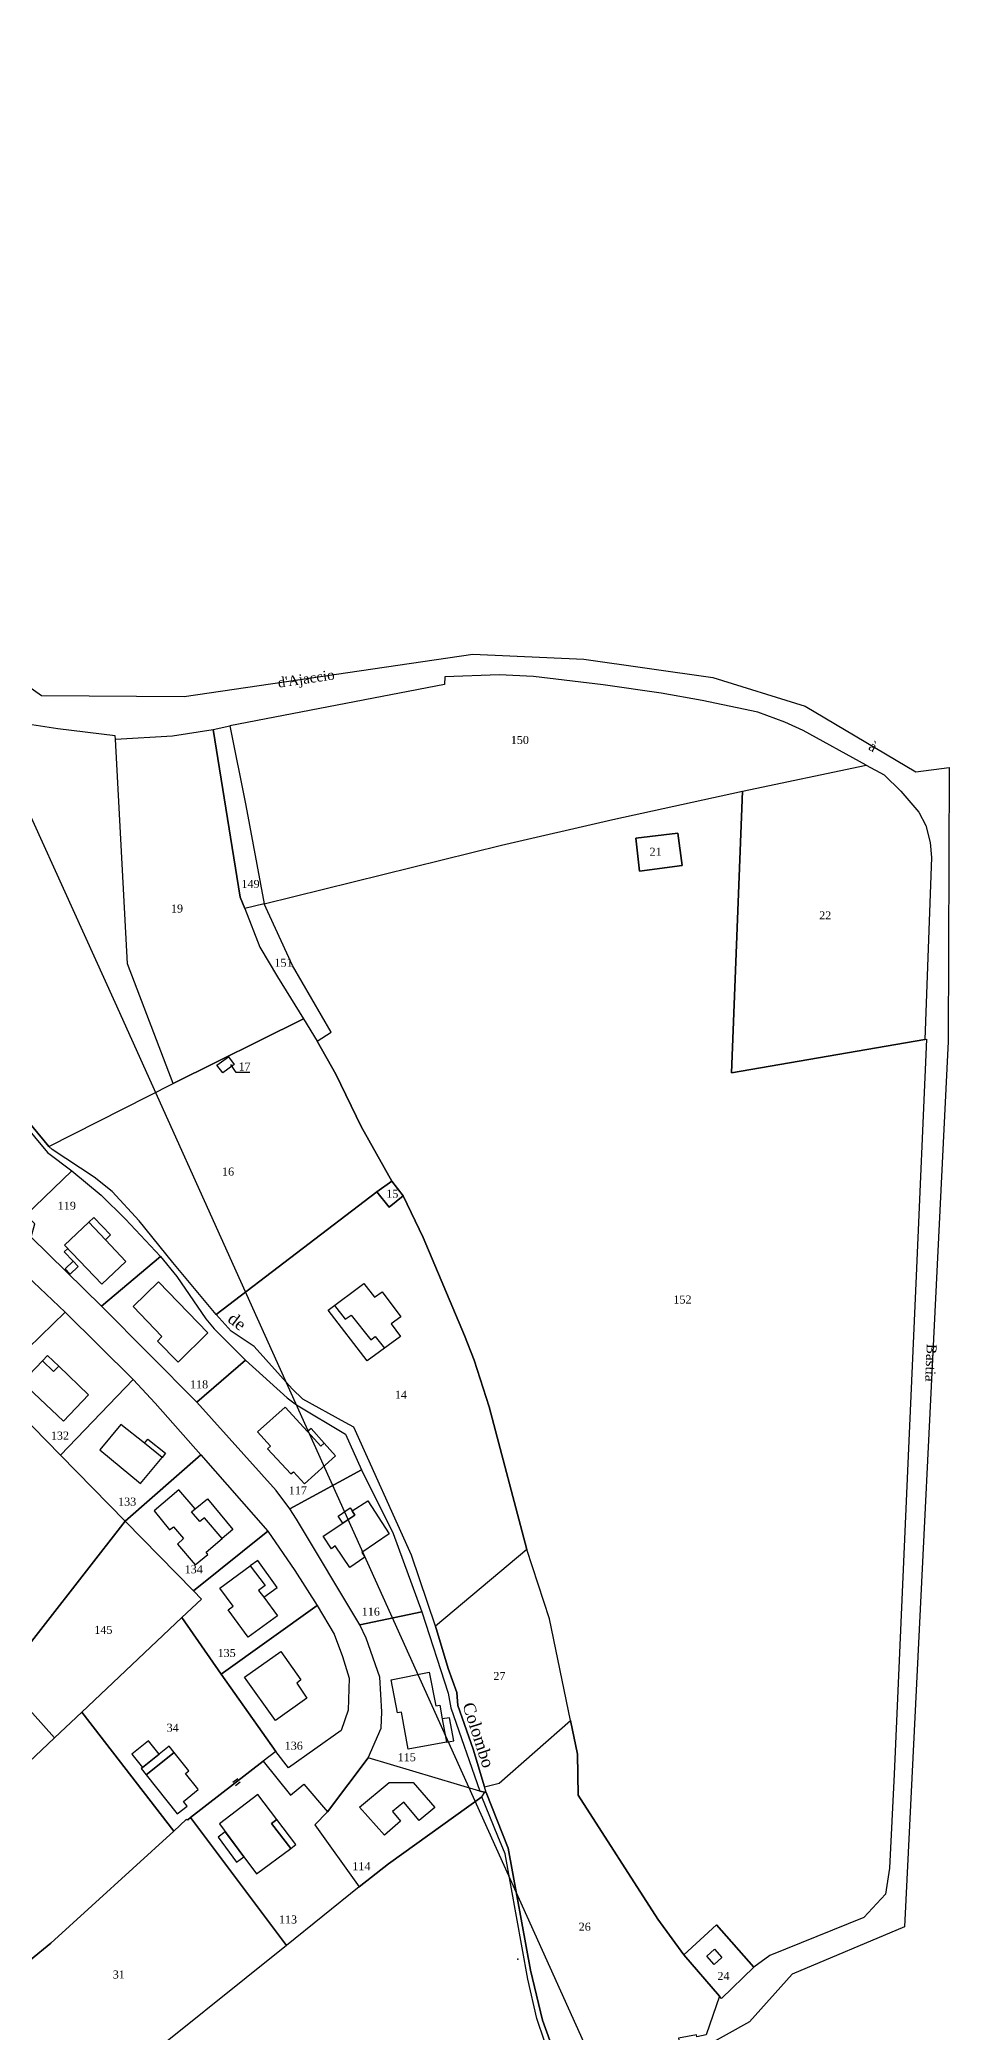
# Model space of a CAD drawing. Extents: x 1207305 to 1208120, y 6152484 to 6153235.
# Drawn here: x 1207891.7 to 1208118.8, y 6152737.3 to 6153235.2 of the extents above; entities that cross this region are included whole.
import ezdxf

# ---------------------------------------------------------------- set-up
doc = ezdxf.new("R2010")
doc.units = 0
doc.linetypes.add('CONTINU', pattern=[0])
doc.layers.get('0').update_dxf_attribs({"linetype": 'CONTINU'})
for name, color, linetype in [('1FLECHEFL', 7, 'CONTINU'), ('1LIEUDIT', 7, 'CONTINU'), ('1PARCELLE', 7, 'CONTINU'), ('1SECTION', 7, 'CONTINU'), ('1SUBDSECT', 7, 'CONTINU'), ('1TRONFLUV', 7, 'CONTINU'), ('1TROUPARCELLE', 7, 'CONTINU'), ('1ZONCOMM', 7, 'CONTINU'), ('3BATIDUR', 7, 'CONTINU'), ('3BATILEGER', 7, 'CONTINU'), ('3FISCLINE', 7, 'CONTINUOUS'), ('3FLECHEPAR', 7, 'CONTINU'), ('3GAZODUC', 7, 'CONTINU'), ('3MURMI', 7, 'CONTINU'), ('3PARCELLETEX', 7, 'CONTINU'), ('3TRONFLUVTEX', 7, 'CONTINU'), ('3ZONCOMMTEX', 7, 'CONTINU')]:
    doc.layers.add(name, color=color, linetype=linetype)
doc.styles.get("Standard").update_dxf_attribs({"font": 'Times New Roman'})

# ---------------------------------------------------------------- blocks, each defined once
blk = doc.blocks.new('MURMI')
for p, q in [((-0.75, 0.5), (0.75, 0.5)), ((-0.75, -0.5), (0.75, -0.5))]:
    blk.add_line(p, q)
blk = doc.blocks.new('FLECHRU1')
blk.add_point((0, 0))

msp = doc.modelspace()

# ---------------------------------------------------------------- linework, layer by layer
at = {"layer": '1LIEUDIT'}
msp.add_lwpolyline([(1207878.24, 6153081.04), (1207892.07, 6153071.29), (1207927.74, 6153071.06), (1207999.79, 6153081.63), (1208027.53, 6153080.37), (1208059.73, 6153075.78), (1208082.8, 6153068.65), (1208110.5, 6153052.24), (1208118.78, 6153053.29), (1208118.57, 6152984.8), (1208107.63, 6152763.56), (1208079.58, 6152751.73), (1208068.94, 6152739.84), (1208056.51, 6152732.9)], dxfattribs=at)
at = {"layer": '1PARCELLE'}
for points in [[(1207939.07, 6153063.7), (1207943.13, 6153043.83), (1207947.65, 6153019.21), (1208007, 6153033.9), (1208034.8, 6153040.32), (1208067.17, 6153047.39), (1208098.04, 6153053.91), (1208082.29, 6153062.53), (1208077.74, 6153064.68), (1208070.96, 6153067.18), (1208057.05, 6153070.08), (1208046.85, 6153071.91), (1208032.4, 6153074), (1208015, 6153076.02), (1208006.37, 6153076.49), (1207992.78, 6153075.97), (1207992.72, 6153074.08), (1207939.07, 6153063.7)], [(1207924.97, 6152974.34), (1207913.51, 6153004.28), (1207910.56, 6153060.36), (1207910.47, 6153061.26), (1207896.12, 6153062.95), (1207889.62, 6153063.97), (1207879.78, 6153067.78), (1207875.18, 6153051.46), (1207871.48, 6153036.74), (1207868.06, 6153020.34), (1207866.75, 6153011.67), (1207867.27, 6152996.12), (1207868.04, 6152991.38), (1207869.55, 6152988.57), (1207879.34, 6152976.15), (1207893.93, 6152958.56), (1207924.97, 6152974.34)], [(1207934.93, 6153062.85), (1207939.07, 6153063.7), (1207943.13, 6153043.83), (1207947.65, 6153019.21), (1207942.83, 6153018.05), (1207941.7, 6153020.92), (1207934.93, 6153062.85)], [(1207934.93, 6153062.85), (1207941.7, 6153020.92), (1207942.83, 6153018.05), (1207946.58, 6153008.39), (1207951.04, 6153001), (1207957.5, 6152990.51), (1207924.97, 6152974.34), (1207913.51, 6153004.28), (1207910.56, 6153060.36), (1207924.82, 6153061.22), (1207934.93, 6153062.85)], [(1208098.04, 6153053.91), (1208102.58, 6153051.46), (1208106.69, 6153047.37), (1208111.22, 6153042.16), (1208112.99, 6153038.78), (1208114.03, 6153034.59), (1208114.34, 6153030.79), (1208112.71, 6152985.38), (1208064.39, 6152977.04), (1208067.17, 6153047.39), (1208098.04, 6153053.91)], [(1208060.65, 6152764.11), (1208052.49, 6152756.56), (1208046.05, 6152765.51), (1208026.12, 6152796.47), (1208025.97, 6152806.76), (1208024.18, 6152815.17), (1208018.99, 6152840.59), (1208013.3, 6152857.92), (1208003.85, 6152893.57), (1208000.14, 6152905.22), (1207997.73, 6152911.39), (1207987.37, 6152935.83), (1207982.37, 6152946.27), (1207979.58, 6152949.91), (1207971.88, 6152963.62), (1207965.56, 6152976.66), (1207960.91, 6152984.92), (1207964.44, 6152987.18), (1207954.75, 6153003.83), (1207947.65, 6153019.21), (1208007, 6153033.9), (1208034.8, 6153040.32), (1208067.17, 6153047.39), (1208064.39, 6152977.04), (1208112.71, 6152985.38), (1208113.12, 6152985.41), (1208110.52, 6152926.26), (1208108.39, 6152877.58), (1208105.06, 6152801.78), (1208103.88, 6152778.22), (1208102.86, 6152771.74), (1208097.45, 6152765.95), (1208073.97, 6152756.46), (1208070.02, 6152753.5), (1208060.65, 6152764.11)], [(1208051.03, 6153036.93), (1208040.5, 6153035.62), (1208041.47, 6153027.44), (1208052.1, 6153028.83), (1208051.03, 6153036.93)], [(1207947.65, 6153019.21), (1207942.83, 6153018.05), (1207946.58, 6153008.39), (1207951.04, 6153001), (1207957.5, 6152990.51), (1207960.91, 6152984.92), (1207964.44, 6152987.18), (1207954.75, 6153003.83), (1207947.65, 6153019.21)], [(1207912.95, 6152864.94), (1207896.85, 6152881.48), (1207879.37, 6152899.22), (1207861.76, 6152917.32), (1207844.37, 6152935.1), (1207827.84, 6152951.89), (1207811.35, 6152967.81), (1207795.15, 6152982.95), (1207792.76, 6152985.59), (1207790.13, 6152988.67), (1207749.92, 6152973.49), (1207752, 6152970.29), (1207779.74, 6152930.34), (1207782.27, 6152927.31), (1207790.52, 6152918.52), (1207781.87, 6152907.69), (1207814.53, 6152884.06), (1207837.77, 6152866.13), (1207857.66, 6152849.61), (1207868.88, 6152840.32), (1207875.05, 6152833.47), (1207882.26, 6152825.47), (1207912.95, 6152864.94)], [(1207924.84, 6152929.63), (1207916.48, 6152940.03), (1207909.74, 6152947.38), (1207905.18, 6152950.93), (1207894.69, 6152957.86), (1207893.93, 6152958.56), (1207924.97, 6152974.34), (1207957.5, 6152990.51), (1207960.91, 6152984.92), (1207965.56, 6152976.66), (1207971.88, 6152963.62), (1207979.58, 6152949.91), (1207975.86, 6152947.23), (1207935.69, 6152916.64), (1207924.84, 6152929.63)], [(1207937.36, 6152977), (1207935.85, 6152978.95), (1207938.76, 6152981.01), (1207940.15, 6152979.08), (1207937.36, 6152977)], [(1207888.13, 6152941.44), (1207885.44, 6152944.12), (1207882.34, 6152943.8), (1207860.59, 6152965.35), (1207876.42, 6152977.66), (1207893.54, 6152957.06), (1207899.63, 6152952.5), (1207888.13, 6152941.44)], [(1207907.04, 6152918.72), (1207889.47, 6152935.91), (1207890.36, 6152939.24), (1207888.13, 6152941.44), (1207899.63, 6152952.5), (1207907.01, 6152946.4), (1207913.04, 6152940.43), (1207921.78, 6152931.1), (1207907.04, 6152918.72)], [(1207979.58, 6152949.91), (1207982.37, 6152946.27), (1207978.94, 6152943.47), (1207975.86, 6152947.23), (1207979.58, 6152949.91)], [(1207982.37, 6152946.27), (1207987.37, 6152935.83), (1207997.73, 6152911.39), (1208000.14, 6152905.22), (1208003.85, 6152893.57), (1208013.3, 6152857.92), (1207990.46, 6152838.73), (1207984.51, 6152856.45), (1207970.05, 6152888.5), (1207967.89, 6152889.63), (1207957.35, 6152895.43), (1207954.69, 6152898.03), (1207945.22, 6152908.61), (1207939.45, 6152912.48), (1207935.69, 6152916.64), (1207975.86, 6152947.23), (1207978.94, 6152943.47), (1207982.37, 6152946.27)], [(1207878.79, 6152933.22), (1207880.16, 6152931.9), (1207880.99, 6152931.11), (1207885.29, 6152929.22), (1207897.99, 6152917.18), (1207879.37, 6152899.22), (1207861.76, 6152917.32), (1207865.4, 6152920.72), (1207869.95, 6152924.97), (1207877.19, 6152931.72), (1207878.79, 6152933.22)], [(1207930.85, 6152894.72), (1207907.04, 6152918.72), (1207921.78, 6152931.1), (1207925.83, 6152926.08), (1207933.11, 6152915.52), (1207935.17, 6152913.01), (1207943.03, 6152905.24), (1207930.85, 6152894.72)], [(1207897.99, 6152917.18), (1207914.96, 6152900.41), (1207896.85, 6152881.48), (1207879.37, 6152899.22), (1207897.99, 6152917.18)], [(1207954.07, 6152868.05), (1207950.7, 6152872.63), (1207930.85, 6152894.72), (1207943.03, 6152905.24), (1207953.43, 6152895.76), (1207955.79, 6152894.01), (1207967.98, 6152886.67), (1207971.97, 6152877.78), (1207954.07, 6152868.05)], [(1207914.96, 6152900.41), (1207920.42, 6152894.46), (1207931.89, 6152881.53), (1207912.95, 6152864.94), (1207896.85, 6152881.48), (1207914.96, 6152900.41)], [(1207931.89, 6152881.53), (1207948.62, 6152862.47), (1207930.02, 6152847.52), (1207912.95, 6152864.94), (1207931.89, 6152881.53)], [(1207971.59, 6152839.03), (1207955.76, 6152865.43), (1207954.07, 6152868.05), (1207971.97, 6152877.78), (1207979.94, 6152861.86), (1207987.06, 6152842.32), (1207971.59, 6152839.03)], [(1207895.32, 6152810.79), (1207902.17, 6152817.27), (1207927.1, 6152840.91), (1207932, 6152845.5), (1207930.02, 6152847.52), (1207912.95, 6152864.94), (1207882.26, 6152825.47), (1207895.32, 6152810.79)], [(1207948.62, 6152862.47), (1207955.34, 6152852.61), (1207960.94, 6152843.89), (1207936.96, 6152826.77), (1207927.1, 6152840.91), (1207932, 6152845.5), (1207930.02, 6152847.52), (1207948.62, 6152862.47)], [(1208024.18, 6152815.17), (1208018.99, 6152840.59), (1208013.3, 6152857.92), (1207990.46, 6152838.73), (1207993.63, 6152828.12), (1207995.78, 6152822.14), (1207996.07, 6152818.9), (1207999.89, 6152808.01), (1208002.7, 6152798.58), (1208006.42, 6152799.47), (1208024.18, 6152815.17)], [(1207950.63, 6152807.4), (1207947.47, 6152804.95), (1207929.26, 6152790.88), (1207928.58, 6152790.34), (1207928.23, 6152790.42), (1207925.09, 6152787.53), (1207902.17, 6152817.27), (1207927.1, 6152840.91), (1207936.96, 6152826.77), (1207950.63, 6152807.4)], [(1207960.94, 6152843.89), (1207965.13, 6152836.7), (1207967.27, 6152831.15), (1207968.9, 6152825.76), (1207968.69, 6152817.76), (1207966.92, 6152812.69), (1207953.76, 6152803.33), (1207950.63, 6152807.4), (1207936.96, 6152826.77), (1207960.94, 6152843.89)], [(1208001.54, 6152797.53), (1207973.63, 6152805.81), (1207976.94, 6152813.26), (1207977.07, 6152817.31), (1207976.59, 6152826.02), (1207973.2, 6152835.7), (1207971.59, 6152839.03), (1207987.06, 6152842.32), (1207993.65, 6152822.01), (1207994.33, 6152818.32), (1208001.54, 6152797.53)], [(1207925.09, 6152787.53), (1207894.36, 6152759.55), (1207873.96, 6152742.81), (1207870.68, 6152747.98), (1207866.19, 6152753.6), (1207852.69, 6152770.53), (1207867.56, 6152784.57), (1207869.4, 6152782.58), (1207871.36, 6152784.43), (1207869.57, 6152786.47), (1207895.32, 6152810.79), (1207902.17, 6152817.27), (1207925.09, 6152787.53)], [(1208024.18, 6152815.17), (1208025.97, 6152806.76), (1208026.12, 6152796.47), (1208046.05, 6152765.51), (1208052.49, 6152756.56), (1208061.39, 6152746.3), (1208058.11, 6152736.62), (1208055.78, 6152736.1), (1208055.71, 6152736.61), (1208051.2, 6152735.75), (1208051.93, 6152731.88), (1208043.15, 6152729.27), (1208031.35, 6152726.24), (1208023, 6152724.12), (1208017.19, 6152740.25), (1208014.24, 6152752.76), (1208008.62, 6152783.24), (1208003.16, 6152797.14), (1208002.7, 6152798.58), (1208006.42, 6152799.47), (1208024.18, 6152815.17)], [(1207971.39, 6152773.58), (1207953.3, 6152758.9), (1207929.26, 6152790.88), (1207947.47, 6152804.95), (1207954.27, 6152796.5), (1207957.56, 6152799.26), (1207963.51, 6152792.32), (1207960.38, 6152789.12), (1207971.39, 6152773.58)], [(1207971.39, 6152773.58), (1207978.75, 6152779.31), (1208002.06, 6152796.09), (1208002.82, 6152797.22), (1208001.54, 6152797.53), (1207973.63, 6152805.81), (1207963.51, 6152792.32), (1207960.38, 6152789.12), (1207971.39, 6152773.58)], [(1207971.39, 6152773.58), (1207953.3, 6152758.9), (1207912.54, 6152726.23), (1207916.32, 6152716.48), (1207926.28, 6152705.14), (1207923.66, 6152692.2), (1207925.07, 6152687.29), (1207946.2, 6152669.51), (1207960.63, 6152681.76), (1207992.75, 6152705.47), (1208008.4, 6152716.54), (1208021.51, 6152723.7), (1208015.82, 6152740.68), (1208013.56, 6152750.52), (1208007.88, 6152781.81), (1208006.09, 6152786.24), (1208002.06, 6152796.09), (1207978.75, 6152779.31), (1207971.39, 6152773.58)], [(1207953.3, 6152758.9), (1207912.54, 6152726.23), (1207895.55, 6152712.5), (1207886.77, 6152719.37), (1207884.63, 6152721.68), (1207883.37, 6152724.03), (1207875.33, 6152740.22), (1207873.96, 6152742.81), (1207894.36, 6152759.55), (1207925.09, 6152787.53), (1207928.23, 6152790.42), (1207928.58, 6152790.34), (1207929.26, 6152790.88), (1207953.3, 6152758.9)], [(1208052.49, 6152756.56), (1208060.65, 6152764.11), (1208070.02, 6152753.5), (1208061.94, 6152745.69), (1208061.39, 6152746.3), (1208052.49, 6152756.56)]]:
    msp.add_lwpolyline(points, close=True, dxfattribs=at)
for points in [[(1207885.29, 6152929.22), (1207897.99, 6152917.18), (1207914.96, 6152900.41), (1207920.42, 6152894.46), (1207931.89, 6152881.53), (1207948.62, 6152862.47), (1207955.34, 6152852.61), (1207960.94, 6152843.89), (1207965.13, 6152836.7), (1207967.27, 6152831.15), (1207968.9, 6152825.76), (1207968.69, 6152817.76), (1207966.92, 6152812.69), (1207953.76, 6152803.33), (1207950.63, 6152807.4), (1207947.47, 6152804.95), (1207954.27, 6152796.5), (1207957.56, 6152799.26), (1207963.51, 6152792.32), (1207963.51, 6152792.32), (1207973.63, 6152805.81), (1207976.94, 6152813.26), (1207977.07, 6152817.31), (1207976.59, 6152826.02), (1207973.2, 6152835.7), (1207971.59, 6152839.03), (1207955.76, 6152865.43), (1207954.07, 6152868.05), (1207950.7, 6152872.63), (1207930.85, 6152894.72), (1207907.04, 6152918.72), (1207889.47, 6152935.91)], [(1207882.26, 6152825.47), (1207895.32, 6152810.79), (1207869.57, 6152786.47)]]:
    msp.add_lwpolyline(points, dxfattribs=at)
at = {"layer": '1SECTION'}
msp.add_lwpolyline([(1207562.71, 6153227.98), (1207633.79, 6153233.28), (1207654.48, 6153234.2), (1207676.51, 6153235.16), (1207703.09, 6153230.14), (1207723.94, 6153221.54), (1207775.81, 6153196.44), (1207878.24, 6153081.04), (1207892.07, 6153071.29), (1207927.74, 6153071.06), (1207999.79, 6153081.63), (1208027.53, 6153080.37), (1208059.73, 6153075.78), (1208082.8, 6153068.65), (1208110.5, 6153052.24), (1208118.78, 6153053.29), (1208118.57, 6152984.8), (1208107.63, 6152763.56), (1208079.58, 6152751.73), (1208068.94, 6152739.84), (1208056.51, 6152732.9)], dxfattribs=at)
at = {"layer": '1SUBDSECT'}
msp.add_lwpolyline([(1207562.71, 6153227.98), (1207633.79, 6153233.28), (1207654.48, 6153234.2), (1207676.51, 6153235.16), (1207703.09, 6153230.14), (1207723.94, 6153221.54), (1207775.81, 6153196.44), (1207878.24, 6153081.04), (1207892.07, 6153071.29), (1207927.74, 6153071.06), (1207999.79, 6153081.63), (1208027.53, 6153080.37), (1208059.73, 6153075.78), (1208082.8, 6153068.65), (1208110.5, 6153052.24), (1208118.78, 6153053.29), (1208118.57, 6152984.8), (1208107.63, 6152763.56), (1208079.58, 6152751.73), (1208068.94, 6152739.84), (1208056.51, 6152732.9)], dxfattribs=at)
at = {"layer": '1TRONFLUV'}
msp.add_lwpolyline([(1207876.42, 6152977.66), (1207893.54, 6152957.06), (1207899.63, 6152952.5), (1207907.01, 6152946.4), (1207913.04, 6152940.43), (1207921.78, 6152931.1), (1207925.83, 6152926.08), (1207933.11, 6152915.52), (1207935.17, 6152913.01), (1207943.03, 6152905.24), (1207953.43, 6152895.76), (1207955.79, 6152894.01), (1207967.98, 6152886.67), (1207971.97, 6152877.78), (1207979.94, 6152861.86), (1207987.06, 6152842.32), (1207993.65, 6152822.01), (1207994.33, 6152818.32), (1208001.54, 6152797.53), (1208002.82, 6152797.22), (1208003.16, 6152797.14), (1208002.7, 6152798.58), (1207999.89, 6152808.01), (1207996.07, 6152818.9), (1207995.78, 6152822.14), (1207993.63, 6152828.12), (1207990.46, 6152838.73), (1207984.51, 6152856.45), (1207970.05, 6152888.5), (1207967.89, 6152889.63), (1207957.35, 6152895.43), (1207954.69, 6152898.03), (1207945.22, 6152908.61), (1207939.45, 6152912.48), (1207935.69, 6152916.64), (1207924.84, 6152929.63), (1207916.48, 6152940.03), (1207909.74, 6152947.38), (1207905.18, 6152950.93), (1207894.69, 6152957.86), (1207893.93, 6152958.56), (1207879.34, 6152976.15)], dxfattribs=at)
msp.add_lwpolyline([(1208002.06, 6152796.09), (1208002.82, 6152797.22), (1208003.16, 6152797.14), (1208008.62, 6152783.24), (1208014.24, 6152752.76), (1208017.19, 6152740.25), (1208023, 6152724.12), (1208021.51, 6152723.7), (1208015.82, 6152740.68), (1208013.56, 6152750.52), (1208007.88, 6152781.81), (1208006.09, 6152786.24), (1208002.06, 6152796.09)], close=True, dxfattribs=at)
at = {"layer": '1TROUPARCELLE'}
for points in [[(1208040.5, 6153035.62), (1208051.03, 6153036.93), (1208052.1, 6153028.83), (1208041.47, 6153027.44), (1208040.5, 6153035.62)], [(1207935.85, 6152978.95), (1207938.76, 6152981.01), (1207940.15, 6152979.08), (1207937.36, 6152977), (1207935.85, 6152978.95)]]:
    msp.add_lwpolyline(points, close=True, dxfattribs=at)
at = {"layer": '1ZONCOMM'}
msp.add_lwpolyline([(1207562.71, 6153227.98), (1207633.79, 6153233.28), (1207654.48, 6153234.2), (1207676.51, 6153235.16), (1207703.09, 6153230.14), (1207723.94, 6153221.54), (1207775.81, 6153196.44), (1207878.24, 6153081.04), (1207892.07, 6153071.29), (1207927.74, 6153071.06), (1207999.79, 6153081.63), (1208027.53, 6153080.37), (1208059.73, 6153075.78), (1208082.8, 6153068.65), (1208110.5, 6153052.24), (1208118.78, 6153053.29), (1208118.57, 6152984.8), (1208107.63, 6152763.56), (1208079.58, 6152751.73), (1208068.94, 6152739.84)], dxfattribs=at)
msp.add_lwpolyline([(1207562.71, 6153227.98), (1207633.79, 6153233.28), (1207654.48, 6153234.2), (1207676.51, 6153235.16), (1207703.09, 6153230.14), (1207723.94, 6153221.54), (1207775.81, 6153196.44), (1207878.24, 6153081.04), (1207892.07, 6153071.29), (1207927.74, 6153071.06), (1207999.79, 6153081.63), (1208027.53, 6153080.37), (1208059.73, 6153075.78), (1208082.8, 6153068.65), (1208110.5, 6153052.24), (1208118.78, 6153053.29), (1208118.57, 6152984.8), (1208107.63, 6152763.56), (1208079.58, 6152751.73), (1208068.94, 6152739.84)], dxfattribs=at)
msp.add_lwpolyline([(1207562.71, 6153227.98), (1207633.79, 6153233.28), (1207654.48, 6153234.2), (1207676.51, 6153235.16), (1207703.09, 6153230.14), (1207723.94, 6153221.54), (1207775.81, 6153196.44), (1207878.24, 6153081.04), (1207892.07, 6153071.29), (1207927.74, 6153071.06), (1207999.79, 6153081.63), (1208027.53, 6153080.37), (1208059.73, 6153075.78), (1208082.8, 6153068.65), (1208110.5, 6153052.24), (1208118.78, 6153053.29), (1208118.57, 6152984.8), (1208107.63, 6152763.56), (1208079.58, 6152751.73), (1208068.94, 6152739.84)], dxfattribs=at)
msp.add_lwpolyline([(1207562.71, 6153227.98), (1207633.79, 6153233.28), (1207654.48, 6153234.2), (1207676.51, 6153235.16), (1207703.09, 6153230.14), (1207723.94, 6153221.54), (1207775.81, 6153196.44), (1207878.24, 6153081.04), (1207892.07, 6153071.29), (1207927.74, 6153071.06), (1207999.79, 6153081.63), (1208027.53, 6153080.37), (1208059.73, 6153075.78), (1208082.8, 6153068.65), (1208110.5, 6153052.24), (1208118.78, 6153053.29), (1208118.57, 6152984.8), (1208107.63, 6152763.56), (1208079.58, 6152751.73), (1208068.94, 6152739.84)], dxfattribs=at)
msp.add_lwpolyline([(1207562.71, 6153227.98), (1207633.79, 6153233.28), (1207654.48, 6153234.2), (1207676.51, 6153235.16), (1207703.09, 6153230.14), (1207723.94, 6153221.54), (1207775.81, 6153196.44), (1207878.24, 6153081.04), (1207892.07, 6153071.29), (1207927.74, 6153071.06), (1207999.79, 6153081.63), (1208027.53, 6153080.37), (1208059.73, 6153075.78), (1208082.8, 6153068.65), (1208110.5, 6153052.24), (1208118.78, 6153053.29), (1208118.57, 6152984.8), (1208107.63, 6152763.56), (1208079.58, 6152751.73), (1208068.94, 6152739.84)], dxfattribs=at)
msp.add_lwpolyline([(1207562.71, 6153227.98), (1207633.79, 6153233.28), (1207654.48, 6153234.2), (1207676.51, 6153235.16), (1207703.09, 6153230.14), (1207723.94, 6153221.54), (1207775.81, 6153196.44), (1207878.24, 6153081.04), (1207892.07, 6153071.29), (1207927.74, 6153071.06), (1207999.79, 6153081.63), (1208027.53, 6153080.37), (1208059.73, 6153075.78), (1208082.8, 6153068.65), (1208110.5, 6153052.24), (1208118.78, 6153053.29), (1208118.57, 6152984.8), (1208107.63, 6152763.56), (1208079.58, 6152751.73), (1208068.94, 6152739.84)], dxfattribs=at)
at = {"layer": '3BATIDUR'}
for points in [[(1208040.5, 6153035.62), (1208041.47, 6153027.44), (1208052.1, 6153028.83), (1208051.03, 6153036.93), (1208040.5, 6153035.62)], [(1207935.85, 6152978.95), (1207938.76, 6152981.01), (1207940.15, 6152979.08), (1207937.36, 6152977), (1207935.85, 6152978.95)], [(1207975.86, 6152947.23), (1207979.58, 6152949.91), (1207982.37, 6152946.27), (1207978.94, 6152943.47), (1207975.86, 6152947.23)], [(1207908.01, 6152935.28), (1207913.12, 6152929.82), (1207907.15, 6152924.18), (1207897.84, 6152933.97), (1207903.89, 6152939.67), (1207908.01, 6152935.28)], [(1207915, 6152918.64), (1207921.32, 6152924.79), (1207933.62, 6152912.02), (1207926.2, 6152904.72), (1207921.01, 6152909.97), (1207922.16, 6152911.12), (1207915, 6152918.64)], [(1207963.64, 6152917.66), (1207972.59, 6152924.38), (1207975.22, 6152920.98), (1207977.2, 6152922.31), (1207981.8, 6152916.04), (1207979.4, 6152914.26), (1207981.71, 6152911.14), (1207973.4, 6152905.02), (1207963.64, 6152917.66)], [(1207896.36, 6152903.72), (1207903.83, 6152896.58), (1207897.52, 6152889.95), (1207887.26, 6152899.71), (1207892.28, 6152905.06), (1207895.08, 6152902.34), (1207896.36, 6152903.72)], [(1207917.76, 6152884.47), (1207911.89, 6152889.14), (1207906.61, 6152882.82), (1207916.79, 6152874.42), (1207922.23, 6152880.91), (1207917.76, 6152884.47)], [(1207958.51, 6152887.34), (1207952.94, 6152893.46), (1207946.03, 6152887.28), (1207949.24, 6152883.71), (1207948.55, 6152883.01), (1207954.33, 6152876.77), (1207955.02, 6152877.33), (1207957.8, 6152874.34), (1207965.51, 6152881.33), (1207962.68, 6152884.47), (1207961.81, 6152883.71), (1207958.51, 6152887.34)], [(1207937.19, 6152860.62), (1207932.82, 6152865.84), (1207931.65, 6152864.87), (1207929.52, 6152867.29), (1207930.48, 6152868.08), (1207926.41, 6152872.84), (1207920.18, 6152867.57), (1207924.05, 6152862.8), (1207925.03, 6152863.59), (1207927.55, 6152860.64), (1207926.01, 6152859.18), (1207930.41, 6152854.04), (1207933.61, 6152856.66), (1207933.22, 6152857.25), (1207937.19, 6152860.62)], [(1207967.36, 6152864.48), (1207970.36, 6152866.48), (1207969.66, 6152867.55), (1207973.62, 6152870.01), (1207978.91, 6152861.8), (1207972.1, 6152857.15), (1207972.81, 6152855.96), (1207969.07, 6152853.43), (1207965.45, 6152858.77), (1207964.48, 6152858.08), (1207962.45, 6152861.21), (1207967.36, 6152864.48)], [(1207947.59, 6152845.95), (1207951.02, 6152841.35), (1207943.71, 6152835.95), (1207938.68, 6152842.82), (1207939.95, 6152843.76), (1207936.6, 6152848.25), (1207944.22, 6152853.78), (1207947.91, 6152848.92), (1207946.31, 6152847.67), (1207947.59, 6152845.95)], [(1207942.73, 6152825.97), (1207951.86, 6152832.37), (1207956.86, 6152825.33), (1207955.86, 6152824.46), (1207958.33, 6152820.77), (1207950.53, 6152815.15), (1207942.73, 6152825.97)], [(1207993.25, 6152809.73), (1207983.65, 6152808.03), (1207981.95, 6152817.22), (1207981.01, 6152817.06), (1207979.41, 6152825.3), (1207988.94, 6152827.24), (1207990.53, 6152818.84), (1207991.53, 6152818.97), (1207992.16, 6152815.6), (1207993.25, 6152809.73)], [(1207914.64, 6152806.73), (1207917.28, 6152803.43), (1207921.43, 6152806.75), (1207918.8, 6152810.05), (1207914.64, 6152806.73)], [(1207918.18, 6152801.58), (1207925.99, 6152791.8), (1207928.45, 6152793.78), (1207927.51, 6152794.95), (1207931.21, 6152797.9), (1207931.08, 6152798.06), (1207928.02, 6152801.89), (1207928.88, 6152802.57), (1207925.18, 6152807.17), (1207918.18, 6152801.58)], [(1207971.51, 6152793.53), (1207978.94, 6152799.7), (1207984.9, 6152799.64), (1207990.32, 6152793.43), (1207986.37, 6152790.2), (1207982.53, 6152794.71), (1207979.77, 6152792.4), (1207981.77, 6152790), (1207977.77, 6152786.54), (1207971.51, 6152793.53)], [(1207944.7, 6152795.59), (1207936.5, 6152789.36), (1207940.27, 6152784.25), (1207942.61, 6152781.1), (1207945.78, 6152776.84), (1207954.31, 6152783.18), (1207949.51, 6152789.39), (1207950.85, 6152790.39), (1207946.08, 6152796.64), (1207944.7, 6152795.59)], [(1208058.22, 6152756.24), (1208060.18, 6152758.02), (1208062.03, 6152755.95), (1208060.1, 6152754.17), (1208058.22, 6152756.24)]]:
    msp.add_lwpolyline(points, close=True, dxfattribs=at)
at = {"layer": '3BATILEGER'}
for points in [[(1207908.01, 6152935.28), (1207909.28, 6152936.53), (1207905.17, 6152940.87), (1207903.89, 6152939.67), (1207908.01, 6152935.28)], [(1207898, 6152928.05), (1207899.99, 6152929.95), (1207901.25, 6152928.59), (1207899.23, 6152926.72), (1207898, 6152928.05)], [(1207896.36, 6152903.72), (1207893.55, 6152906.4), (1207892.28, 6152905.06), (1207895.08, 6152902.34), (1207896.36, 6152903.72)], [(1207922.23, 6152880.91), (1207917.76, 6152884.47), (1207918.61, 6152885.45), (1207923.07, 6152881.93), (1207922.23, 6152880.91)], [(1207958.51, 6152887.34), (1207961.81, 6152883.71), (1207962.68, 6152884.47), (1207959.4, 6152888.13), (1207958.51, 6152887.34)], [(1207929.52, 6152867.29), (1207930.48, 6152868.08), (1207933.5, 6152870.59), (1207939.82, 6152862.85), (1207937.19, 6152860.62), (1207932.82, 6152865.84), (1207931.65, 6152864.87), (1207929.52, 6152867.29)], [(1207966.14, 6152866.23), (1207969.17, 6152868.28), (1207969.66, 6152867.55), (1207970.36, 6152866.48), (1207967.36, 6152864.48), (1207966.14, 6152866.23)], [(1207947.59, 6152845.95), (1207950.91, 6152848.43), (1207946.11, 6152855.15), (1207944.22, 6152853.78), (1207947.91, 6152848.92), (1207946.31, 6152847.67), (1207947.59, 6152845.95)], [(1207993.25, 6152809.73), (1207995.02, 6152810.05), (1207993.99, 6152815.86), (1207992.16, 6152815.6), (1207993.25, 6152809.73)], [(1207921.43, 6152806.75), (1207917.28, 6152803.43), (1207917.18, 6152803.34), (1207916.93, 6152803.14), (1207918.18, 6152801.58), (1207925.18, 6152807.17), (1207923.92, 6152808.74), (1207921.43, 6152806.75)], [(1207954.31, 6152783.18), (1207955.62, 6152784.15), (1207950.85, 6152790.39), (1207949.51, 6152789.39), (1207954.31, 6152783.18)], [(1207942.6, 6152781.12), (1207940.27, 6152784.25), (1207937.97, 6152787.36), (1207936.17, 6152786.03), (1207940.8, 6152779.79), (1207942.6, 6152781.12)]]:
    msp.add_lwpolyline(points, close=True, dxfattribs=at)
at = {"layer": '3FISCLINE'}
for points in [[(1207899.99, 6152929.95), (1207897.74, 6152932.3), (1207898.64, 6152933.13)], [(1207965.26, 6152918.88), (1207967.92, 6152915.42), (1207969.38, 6152916.43), (1207974.3, 6152910.31), (1207975.44, 6152911.12), (1207977.76, 6152908.23)]]:
    msp.add_lwpolyline(points, dxfattribs=at)
at = {"layer": '3FLECHEPAR'}
msp.add_lwpolyline([(1207944.07, 6152977.08), (1207940.73, 6152977.09), (1207939.39, 6152979.06)], dxfattribs=at)
at = {"layer": '3GAZODUC'}
msp.add_lwpolyline([(1208031.35, 6152726.24), (1207945.99, 6152915.58), (1207910.44, 6152994.6), (1207877.32, 6153067.57), (1207884.96, 6153076.31)], dxfattribs=at)

# ---------------------------------------------------------------- block references
at = {"layer": '1FLECHEFL', "rotation": 99.5}
msp.add_blockref('FLECHRU1', (1208011.01, 6152755.53), dxfattribs=at)
at = {"layer": '3MURMI', "rotation": 37.7}
msp.add_blockref('MURMI', (1207940.78, 6152799.79), dxfattribs=at)

# ---------------------------------------------------------------- texts
at = {"layer": '3PARCELLETEX'}
for s, p in [('150', (1208009.29, 6153059.2)), ('21', (1208043.96, 6153031.26)), ('149', (1207942.01, 6153023.22)), ('19', (1207924.4, 6153017.07)), ('22', (1208086.32, 6153015.36)), ('151', (1207950.25, 6153003.54)), ('17', (1207941.27, 6152977.59)), ('16', (1207937.16, 6152951.34)), ('119', (1207896.12, 6152942.8)), ('15', (1207978.18, 6152945.8)), ('152', (1208049.91, 6152919.36)), ('118', (1207929.16, 6152898.16)), ('14', (1207980.32, 6152895.56)), ('132', (1207894.41, 6152885.36)), ('133', (1207911.2, 6152868.86)), ('117', (1207953.83, 6152871.64)), ('134', (1207927.82, 6152851.95)), ('116', (1207972.06, 6152841.36)), ('145', (1207905.25, 6152836.8)), ('135', (1207936.05, 6152831.03)), ('27', (1208004.93, 6152825.27)), ('34', (1207923.33, 6152812.35)), ('136', (1207952.81, 6152807.86)), ('115', (1207981.03, 6152804.98)), ('114', (1207969.71, 6152777.75)), ('113', (1207951.37, 6152764.43)), ('26', (1208026.25, 6152762.62)), ('31', (1207909.86, 6152750.68)), ('24', (1208060.9, 6152750.31))]:
    msp.add_text(s, height=2, dxfattribs=at).set_placement(p)
at = {"layer": '3TRONFLUVTEX'}
for s, rotation, p in [('de', 322.4, (1207938.3, 6152915.01)), ('Colombo', 288, (1207997.17, 6152819.08))]:
    msp.add_text(s, height=3, rotation=rotation, dxfattribs=at).set_placement(p)
at = {"layer": '3ZONCOMMTEX'}
for s, rotation, p in [("d'Ajaccio", 8.4, (1207951.27, 6153073.25)), ("d'Ajaccio", 8.4, (1207951.27, 6153073.25)), ("d'Ajaccio", 8.4, (1207951.27, 6153073.25)), ("d'Ajaccio", 8.4, (1207951.27, 6153073.25)), ("d'Ajaccio", 8.4, (1207951.27, 6153073.25)), ("d'Ajaccio", 8.4, (1207951.27, 6153073.25)), ('à ', 329.6, (1208098.43, 6153057.93)), ('à ', 329.6, (1208098.43, 6153057.93)), ('à ', 329.6, (1208098.43, 6153057.93)), ('à ', 329.6, (1208098.43, 6153057.93)), ('à ', 329.6, (1208098.43, 6153057.93)), ('à ', 329.6, (1208098.43, 6153057.93)), ('Bastia', 267.5, (1208113.2, 6152909.31)), ('Bastia', 267.5, (1208113.2, 6152909.31)), ('Bastia', 267.5, (1208113.2, 6152909.31)), ('Bastia', 267.5, (1208113.2, 6152909.31)), ('Bastia', 267.5, (1208113.2, 6152909.31)), ('Bastia', 267.5, (1208113.2, 6152909.31))]:
    msp.add_text(s, height=2.5, rotation=rotation, dxfattribs=at).set_placement(p)

doc.saveas('drawing.dxf')
